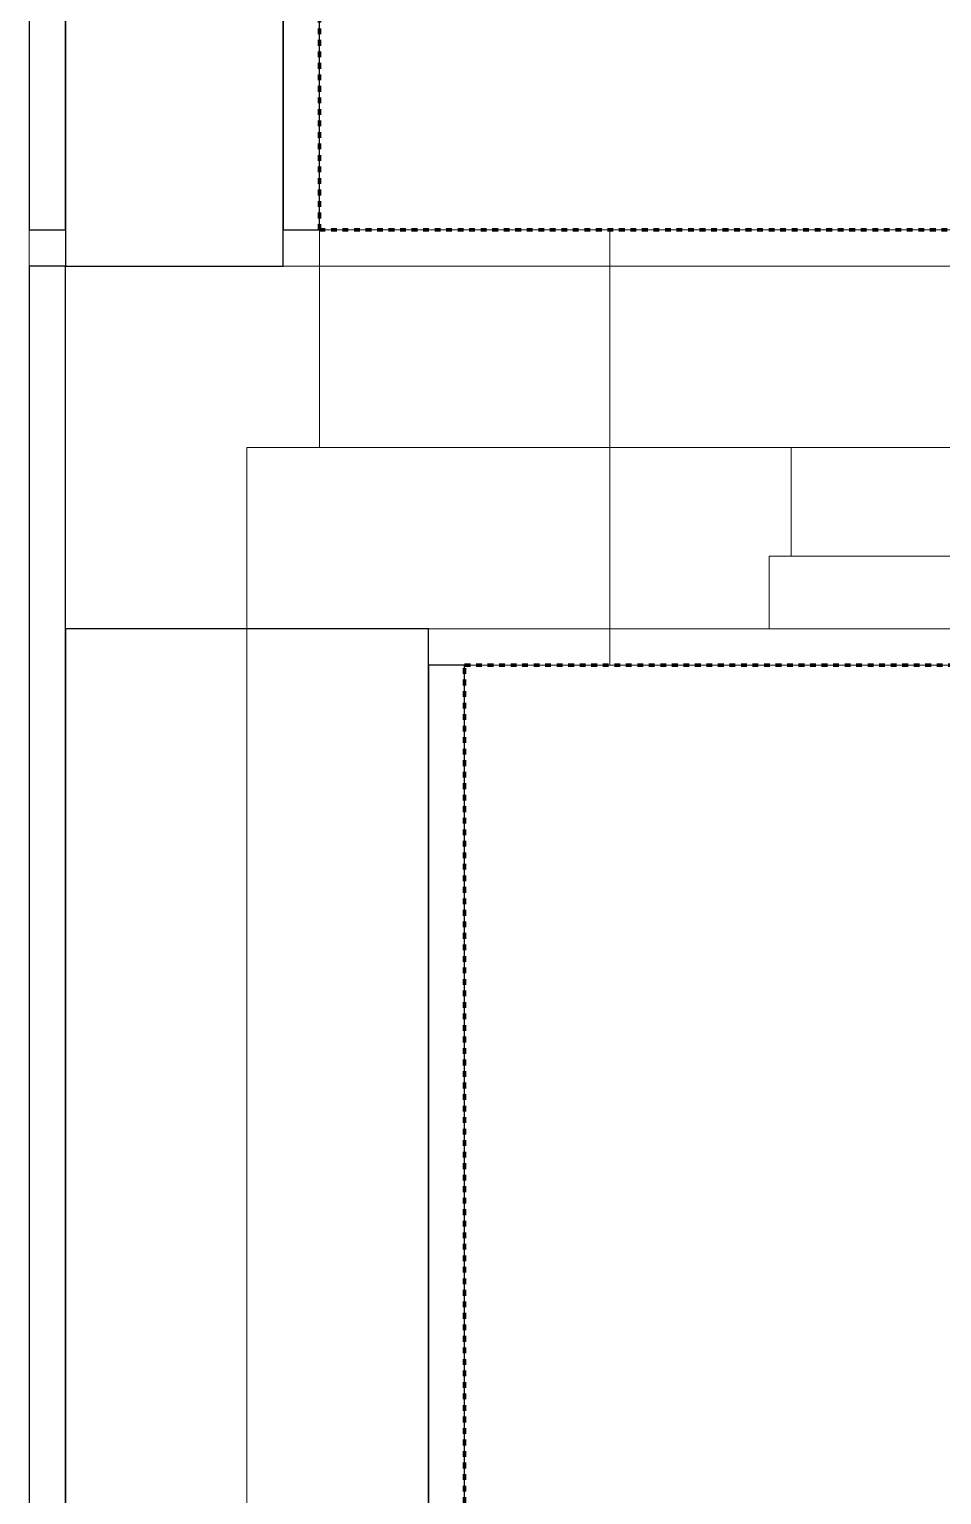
# Model space of a CAD drawing. Header units: millimetres. Extents: x -5300 to 98858, y -5196 to 93886.
# Drawn here: x 50490 to 50993, y 39933 to 40741 of the extents above; entities that cross this region are included whole.
import ezdxf

# ---------------------------------------------------------------- set-up
doc = ezdxf.new("R2010")
doc.units = ezdxf.units.MM
doc.linetypes.add('Штрих', pattern=[6.35, 3.175, -3.175])
doc.linetypes.add('Штрих_2_', pattern=[6.35, 3.175, -3.175])
for name, color, linetype, lineweight, true_color in [('_Разделитель помещений_', 4, 'Штрих', 70, 0x00ffff), ('Двери', 7, 'Continuous', 18, 0x7f7f7f), ('Стены', 7, 'Continuous', 18, 0x7f7f7f), ('Стены разрез', 7, 'Continuous', 50, 0x7f7f7f)]:
    doc.layers.add(name, color=color, linetype=linetype, lineweight=lineweight, true_color=true_color)

# ---------------------------------------------------------------- blocks, each defined once
blk = doc.blocks.new('СТВ_ЛК-01 57178 - СТВ_ЛК-01 2-242185-Подвал')
at = {"layer": 'Стены', "color": 254, "true_color": 0xd4d4d4}
blk.add_line((50610, 37170), (50610, 40510), dxfattribs=at)
blk = doc.blocks.new('СТВ_ЛК-01 57178 - СТВ_ЛК-01 57178-242182-Подвал')
at = {"layer": 'Стены', "color": 254, "true_color": 0xd4d4d4}
for p, q in [((50490, 40610), (50490, 40610)), ((50510, 40610), (50510, 40610)), ((50510, 40410), (50510, 40410)), ((50710, 40410), (50710, 40410)), ((50710, 40390), (50710, 40390)), ((50730, 40390), (50730, 40390))]:
    blk.add_line(p, q, dxfattribs=at)
at = {"layer": 'Стены разрез', "color": 254, "lineweight": 25, "true_color": 0xd4d4d4}
for p, q in [((50510, 40610), (50490, 40610)), ((50490, 40610), (50490, 37170)), ((50510, 37170), (50510, 40610)), ((50710, 40410), (50510, 40410)), ((50510, 40410), (50510, 37170)), ((50710, 37170), (50710, 40410)), ((50730, 40390), (50710, 40390)), ((50710, 40390), (50710, 37170)), ((50730, 37170), (50730, 40390))]:
    blk.add_line(p, q, dxfattribs=at)
blk.add_blockref('СТВ_ЛК-01 57178 - СТВ_ЛК-01 2-242185-Подвал', (0, 0))
blk = doc.blocks.new('СТВ_ЛК-02 - СТВ_ЛК-02 2-243173-Подвал')
at = {"layer": 'Стены', "color": 254, "true_color": 0xd4d4d4}
blk.add_line((50610, 40510), (58050, 40510), dxfattribs=at)
blk = doc.blocks.new('СТВ_ЛК-02 - СТВ_ЛК-02-243166-Подвал')
at = {"layer": 'Стены', "color": 254, "true_color": 0xd4d4d4}
for p, q in [((50510, 40630), (50490, 40630)), ((50490, 40630), (50490, 40630)), ((50510, 40630), (50490, 40630)), ((50490, 40630), (50510, 40630)), ((50490, 40610), (50490, 40630)), ((50490, 40630), (50490, 40630)), ((50490, 40630), (50490, 40610)), ((50490, 40630), (50490, 40610)), ((50510, 40630), (50510, 40630)), ((50510, 40610), (50510, 40630)), ((50510, 40630), (50510, 40630)), ((50510, 40610), (50510, 40630)), ((50510, 40630), (50510, 40610)), ((50630, 40630), (50630, 40630)), ((50630, 40630), (50630, 40610)), ((50630, 40630), (50630, 40610)), ((50630, 40610), (50630, 40630)), ((50630, 40630), (52725, 40630)), ((52725, 40630), (50630, 40630)), ((50630, 40630), (50630, 40630)), ((52725, 40630), (50630, 40630)), ((50810, 40630), (50810, 40630)), ((50810, 40630), (50810, 40610)), ((50810, 40610), (50810, 40630)), ((50810, 40630), (52310, 40630)), ((50810, 40610), (50810, 40630)), ((52310, 40630), (50810, 40630)), ((50810, 40630), (50810, 40610)), ((50810, 40630), (52310, 40630)), ((52310, 40630), (50810, 40630)), ((50810, 40630), (50810, 40630)), ((50510, 40610), (50490, 40610)), ((50490, 40610), (50490, 40610)), ((50490, 40610), (50490, 40610)), ((50490, 40610), (50510, 40610)), ((50490, 40610), (50510, 40610)), ((50510, 40610), (50510, 40610)), ((50510, 40610), (50510, 40610)), ((50510, 40410), (50510, 40610)), ((50510, 40610), (58150, 40610)), ((50510, 40610), (50510, 40610)), ((50510, 40610), (50510, 40410)), ((50510, 40610), (50510, 40410)), ((58150, 40610), (50510, 40610)), ((50510, 40610), (50510, 40610)), ((58150, 40610), (50510, 40610)), ((50630, 40610), (50630, 40610)), ((50630, 40610), (52725, 40610)), ((50630, 40610), (52725, 40610)), ((50630, 40610), (50630, 40610)), ((52725, 40610), (50630, 40610)), ((50810, 40610), (50810, 40610)), ((50810, 40610), (52310, 40610)), ((52310, 40610), (50810, 40610)), ((50810, 40610), (50810, 40610)), ((52310, 40610), (50810, 40610)), ((50810, 40610), (52310, 40610)), ((50810, 40610), (50810, 40610)), ((50810, 40610), (50810, 40410)), ((50810, 40410), (50810, 40610)), ((50810, 40610), (52310, 40610)), ((50810, 40410), (50810, 40610)), ((52310, 40610), (50810, 40610)), ((50810, 40610), (50810, 40410)), ((50810, 40610), (52310, 40610)), ((52310, 40610), (50810, 40610)), ((50810, 40610), (50810, 40610)), ((50510, 40410), (58150, 40410)), ((50510, 40410), (58150, 40410)), ((50510, 40410), (50510, 40410)), ((58150, 40410), (50510, 40410)), ((50510, 40410), (50510, 40410)), ((50710, 40410), (50710, 40410)), ((50710, 40410), (50710, 40390)), ((50710, 40410), (50710, 40390)), ((50710, 40390), (50710, 40410)), ((50710, 40410), (57930, 40410)), ((57930, 40410), (50710, 40410)), ((50710, 40410), (50710, 40410)), ((57930, 40410), (50710, 40410)), ((50810, 40410), (50810, 40410)), ((50810, 40410), (52310, 40410)), ((52310, 40410), (50810, 40410)), ((50810, 40410), (50810, 40410)), ((52310, 40410), (50810, 40410)), ((50810, 40410), (52310, 40410)), ((50810, 40410), (50810, 40410)), ((50810, 40410), (50810, 40390)), ((50810, 40390), (50810, 40410)), ((50810, 40410), (52310, 40410)), ((50810, 40390), (50810, 40410)), ((52310, 40410), (50810, 40410)), ((50810, 40410), (50810, 40390)), ((50810, 40410), (52310, 40410)), ((52310, 40410), (50810, 40410)), ((50810, 40410), (50810, 40410)), ((50710, 40390), (57930, 40390)), ((50710, 40390), (50710, 40390)), ((50710, 40390), (57930, 40390)), ((50710, 40390), (50710, 40390)), ((57930, 40390), (50710, 40390)), ((50810, 40390), (50810, 40390)), ((50810, 40390), (52310, 40390)), ((52310, 40390), (50810, 40390)), ((50810, 40390), (50810, 40390)), ((52310, 40390), (50810, 40390)), ((50810, 40390), (52310, 40390))]:
    blk.add_line(p, q, dxfattribs=at)
blk = doc.blocks.new('СТВ_ЛК-02 - СТВ_ЛК-02-243170-Подвал')
for name in ['СТВ_ЛК-02 - СТВ_ЛК-02-243166-Подвал', 'СТВ_ЛК-02 - СТВ_ЛК-02 2-243173-Подвал']:
    blk.add_blockref(name, (0, 0))
blk = doc.blocks.new('Дп-9 105986 - Дп-9-243175-Подвал')
at = {"layer": 'Двери', "color": 254, "true_color": 0xd4d4d4}
for p, q in [((50910, 40510), (50810, 40510)), ((50810, 40510), (50810, 40410)), ((50810, 40510), (50910, 40510)), ((50910, 40510), (50810, 40510)), ((50810, 40510), (50810, 40510)), ((50810, 40410), (50810, 40510)), ((50810, 40510), (50810, 40510)), ((50810, 40510), (50810, 40410)), ((50810, 40410), (50810, 40510)), ((50810, 40510), (50910, 40510)), ((52310, 40510), (50810, 40510)), ((50810, 40510), (50810, 40410)), ((50810, 40410), (50810, 40510)), ((50810, 40510), (50810, 40510)), ((50810, 40510), (50810, 40410)), ((50810, 40410), (50810, 40510)), ((50810, 40510), (50910, 40510)), ((50910, 40510), (50810, 40510)), ((50810, 40510), (50810, 40510)), ((50810, 40510), (52310, 40510)), ((50910, 40450), (50910, 40510)), ((50910, 40450), (50910, 40510)), ((50910, 40510), (50910, 40510)), ((50910, 40510), (50910, 40450)), ((50910, 40510), (50910, 40510)), ((50910, 40510), (50910, 40450)), ((50910, 40510), (50910, 40450)), ((50910, 40450), (50910, 40510)), ((50910, 40510), (52210, 40510)), ((52210, 40510), (50910, 40510)), ((50898, 40450), (50910, 40450)), ((50898, 40410), (50898, 40450)), ((50910, 40450), (50898, 40450)), ((50898, 40450), (50898, 40450)), ((50898, 40450), (50910, 40450)), ((50898, 40450), (50898, 40410)), ((50898, 40410), (50898, 40450)), ((50898, 40450), (50898, 40450)), ((50898, 40450), (50898, 40410)), ((50910, 40450), (50898, 40450)), ((50898, 40450), (50898, 40410)), ((50910, 40450), (50898, 40450)), ((50898, 40410), (50898, 40450)), ((50898, 40450), (50898, 40450)), ((50898, 40450), (50898, 40410)), ((50898, 40410), (50898, 40450)), ((50898, 40450), (52222, 40450)), ((50898, 40450), (50910, 40450)), ((52222, 40450), (50898, 40450)), ((50898, 40450), (50898, 40450)), ((50898, 40410), (50898, 40450)), ((50898, 40450), (51798, 40450)), ((50898, 40410), (50898, 40450)), ((50898, 40450), (50898, 40450)), ((50898, 40450), (50898, 40410)), ((51798, 40450), (50898, 40450)), ((50898, 40450), (50898, 40450)), ((50898, 40450), (51798, 40450)), ((51798, 40450), (50898, 40450)), ((50898, 40450), (50898, 40410)), ((50910, 40450), (50910, 40450)), ((50910, 40450), (50910, 40450)), ((50910, 40450), (52210, 40450)), ((52210, 40450), (50910, 40450)), ((50810, 40410), (50898, 40410)), ((50810, 40410), (50810, 40410)), ((50898, 40410), (50810, 40410)), ((50810, 40410), (50810, 40410)), ((50810, 40410), (50898, 40410)), ((50898, 40410), (50810, 40410)), ((52310, 40410), (50810, 40410)), ((50810, 40410), (50810, 40410)), ((50810, 40410), (50898, 40410)), ((50810, 40410), (52310, 40410)), ((50810, 40410), (50810, 40410)), ((50898, 40410), (50810, 40410)), ((50898, 40410), (50898, 40410)), ((50898, 40410), (50898, 40410)), ((50898, 40410), (50898, 40410)), ((50898, 40410), (52222, 40410)), ((50898, 40410), (50898, 40410)), ((52222, 40410), (50898, 40410)), ((51798, 40410), (50898, 40410)), ((51798, 40410), (50898, 40410)), ((50898, 40410), (50898, 40410)), ((50898, 40410), (51798, 40410)), ((50898, 40410), (50898, 40410)), ((50898, 40410), (51798, 40410))]:
    blk.add_line(p, q, dxfattribs=at)
blk = doc.blocks.new('Дп-9 105986 - Дп-9 105986-243179-Подвал')
blk.add_blockref('Дп-9 105986 - Дп-9-243175-Подвал', (0, 0))
blk = doc.blocks.new('СТВ_Перегородка_Кирпич 160308 - СТВ_Перегородка_Кирпич 2-246962-Подвал')
at = {"layer": 'Стены', "color": 254, "true_color": 0xd4d4d4}
blk.add_line((50650, 40510), (50650, 43150), dxfattribs=at)
blk = doc.blocks.new('СТВ_Перегородка_Кирпич 160308 - СТВ_Перегородка_Кирпич 160308-246959-Подвал')
at = {"layer": 'Стены', "color": 254, "true_color": 0xd4d4d4}
for p, q in [((50490, 40630), (50490, 40630)), ((50510, 40630), (50510, 40630)), ((50630, 40630), (50630, 40630)), ((50650, 40630), (50650, 40630)), ((50510, 40610), (50510, 40610)), ((50630, 40610), (50630, 40610))]:
    blk.add_line(p, q, dxfattribs=at)
at = {"layer": 'Стены разрез', "color": 254, "lineweight": 25, "true_color": 0xd4d4d4}
for p, q in [((50510, 43030), (50510, 40610)), ((50630, 40610), (50630, 43030)), ((50490, 43015), (50490, 40630)), ((50510, 40630), (50510, 43015)), ((50630, 43015), (50630, 40630)), ((50650, 40630), (50650, 43015)), ((50490, 40630), (50510, 40630)), ((50630, 40630), (50650, 40630)), ((50510, 40610), (50630, 40610))]:
    blk.add_line(p, q, dxfattribs=at)
blk.add_blockref('СТВ_Перегородка_Кирпич 160308 - СТВ_Перегородка_Кирпич 2-246962-Подвал', (0, 0))

msp = doc.modelspace()

# ---------------------------------------------------------------- linework, layer by layer
at = {"layer": '_Разделитель помещений_', "color": 131, "linetype": 'Штрих_2_', "true_color": 0xaaffff}
for p, q in [((50650, 40630), (50650, 43015)), ((50650, 40630), (52710, 40630)), ((50730, 39820), (50730, 40390)), ((50730, 40390), (57930, 40390))]:
    msp.add_line(p, q, dxfattribs=at)

# ---------------------------------------------------------------- block references
at = {"layer": 'Двери', "color": 254, "true_color": 0xd4d4d4}
msp.add_blockref('Дп-9 105986 - Дп-9 105986-243179-Подвал', (0, 0), dxfattribs=at)
at = {"layer": 'Стены', "color": 254, "true_color": 0xd4d4d4}
for name in ['СТВ_Перегородка_Кирпич 160308 - СТВ_Перегородка_Кирпич 160308-246959-Подвал', 'СТВ_ЛК-02 - СТВ_ЛК-02-243170-Подвал', 'СТВ_ЛК-01 57178 - СТВ_ЛК-01 57178-242182-Подвал']:
    msp.add_blockref(name, (0, 0), dxfattribs=at)

doc.saveas('drawing.dxf')
